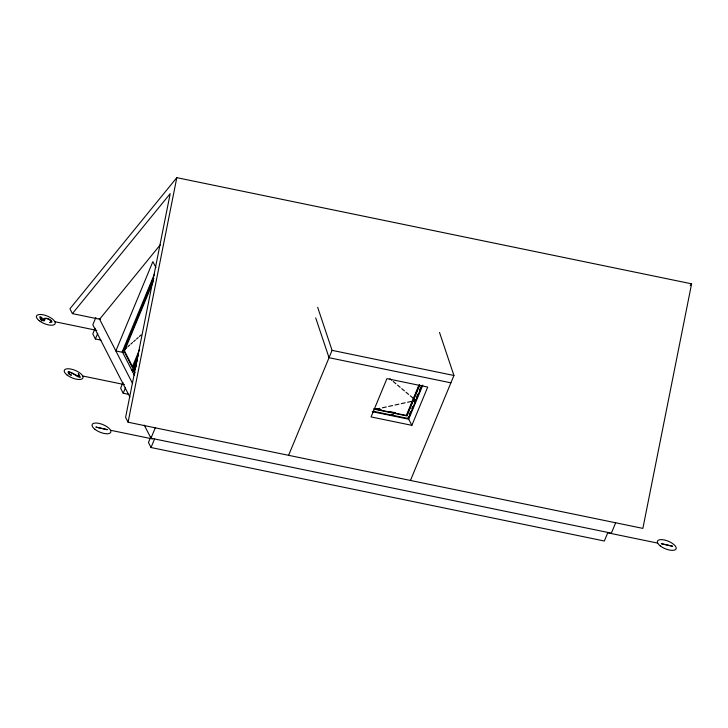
<?xml version="1.0" encoding="UTF-8"?>
<svg xmlns="http://www.w3.org/2000/svg" width="728" height="728" viewBox="0 0 728 728"><rect width="100%" height="100%" fill="white"/><g stroke="black" fill="none" stroke-linecap="round" stroke-linejoin="round"><path stroke-width="1.09" d="M128.083 422.222L176.813 177.659L691.6 283.82L642.87 528.391L128.083 422.222L125.598 417.39L170.179 193.684L72.409 313.622L69.924 308.781L176.813 177.659M95.841 317.508L92.829 324.77L129.875 397.051M95.15 328.264L92.802 333.934L95.386 338.975L100.955 340.122M95.386 338.975L97.734 333.306M134.553 375.539L122.295 351.679L154.491 273.956M124.415 348.121L125.726 344.972M126.59 342.87L127.901 339.721M128.765 337.619L130.075 334.471M137.465 316.607L138.775 313.459M142.688 304.004L143.989 300.855M145.737 296.651L148.348 290.354M149.213 288.252L150.523 285.103M151.388 283.001L152.698 279.852M153.836 278.369L123.824 350.814L132.223 367.203L139.612 349.349M153.208 281.654L124.506 350.96L132.906 367.34M122.968 382.537L120.621 388.206L123.205 393.247L128.774 394.403M138.52 354.809L131.986 370.588L133.497 370.898M123.205 393.247L125.553 387.578M132.632 371.853L137.428 360.269M136.336 365.729L134.161 370.98L135.144 372.909M150.796 436.809L148.448 442.488L151.033 447.529L604.349 541.013L607.871 532.505M615.67 522.777L611.365 533.16L150.978 438.211L155.273 427.837M151.033 447.529L154.554 439.02M288.597 455.328L332.077 350.359L317.672 307.325M406.506 415.051L418.864 385.203M419.546 384.675L406.761 415.551L373.855 408.763M419.747 385.057L406.952 415.925L374.055 409.145M408.017 417.89L408.454 416.826M409.309 414.769L410.592 411.675M411.875 408.581L412.731 406.515M414.441 402.393L415.715 399.299M416.571 397.233L417.854 394.139M419.565 390.017L420.848 386.923M422.012 385.522L408.335 418.527L373.109 411.256M422.832 385.094L408.708 419.192L372.317 411.684M411.866 425.343L427.718 387.059L386.923 378.642L371.062 416.926L411.866 425.343L408.535 418.855M410.446 480.453L453.935 375.484L439.521 332.459M99.609 319.237L160.269 244.817M690.162 285.585L691.6 283.82M122.295 351.679L124.042 350.123M125.134 349.158L126.881 347.602M127.973 346.628L129.721 345.072M130.812 344.098L132.569 342.542M133.661 341.569L135.408 340.012M136.5 339.048L138.247 337.492M139.339 336.518L141.086 334.962M376.103 409.191L379.98 408.335M382.4 407.807L386.277 406.952M388.697 406.415L392.565 405.569M394.986 405.032L398.862 404.176M401.283 403.649L405.159 402.793M407.58 402.256L411.457 401.41M411.957 401.301L415.825 400.446L413.213 398.252M332.077 350.359L453.935 375.484M450.887 382.828L329.038 357.703L315.706 317.899M72.409 313.622L100.209 319.355M54.891 321.721L96.851 330.376M123.642 352.552L115.861 350.951L152.871 261.616L155.965 267.667M375.794 408.717L381.281 409.846M390.053 411.657L395.531 412.785M391.5 414.487L393.702 414.942M82.71 375.994L124.397 384.593M110.538 430.275L152.525 438.929M608.007 532.86L657.73 543.115M389.899 378.706L391.646 380.171M393.275 381.536L395.896 383.729M397.524 385.103L400.136 387.287M401.774 388.661L404.386 390.854M406.015 392.219L408.626 394.412M410.264 395.777L412.876 397.97M99.19 318.409L132.632 383.665M144.29 425.161L150.978 438.211M51.206 321.549L49.731 322.531L51.879 322.076A4.45 1.793 22.5 0 0 51.797 321.348A3.713 1.502 22.5 0 0 51.188 320.548L50.032 319.692A3.831 1.547 22.5 0 0 48.521 318.946C47.247 318.491 43.325 317.226 43.935 319.774C34.225 309.873 45.345 327.536 40.65 318.191C47.402 325.343 42.097 315.743 48.394 319.228A3.331 1.347 22.5 0 1 49.659 319.838L51.206 321.549M68.55 372.427L69.26 373.81A2.266 0.91 22.5 0 0 70.006 374.356L71.444 375.184L69.979 374.674A3.303 1.338 22.5 0 1 68.76 373.846L67.986 371.917A2.685 1.083 22.5 0 1 68.614 371.662A2.484 1.001 22.5 0 1 69.269 371.671L79.452 376.704L78.305 373.591L80.38 377.377C75.921 377.086 72.709 371.735 68.55 372.427M96.023 427.109L107.271 429.666L96.023 427.109M661.352 543.698L672.599 546.255L661.352 543.698M39.267 320.757A10.065 4.059 22.5 0 0 54.973 323.996A10.065 4.059 22.5 0 0 43.243 314.815A10.065 4.059 22.5 0 0 39.267 320.757M67.085 375.029A10.065 4.059 22.5 0 0 82.792 378.269A10.065 4.059 22.5 0 0 71.062 369.087A10.065 4.059 22.5 0 0 67.085 375.029M660.232 545.891A10.065 4.059 22.5 0 0 675.939 549.13A10.065 4.059 22.5 0 0 664.209 539.949A10.065 4.059 22.5 0 0 660.232 545.891M94.913 429.302A10.065 4.059 22.5 0 0 110.611 432.541A10.065 4.059 22.5 0 0 98.881 423.359A10.065 4.059 22.5 0 0 94.913 429.302"/></g></svg>
